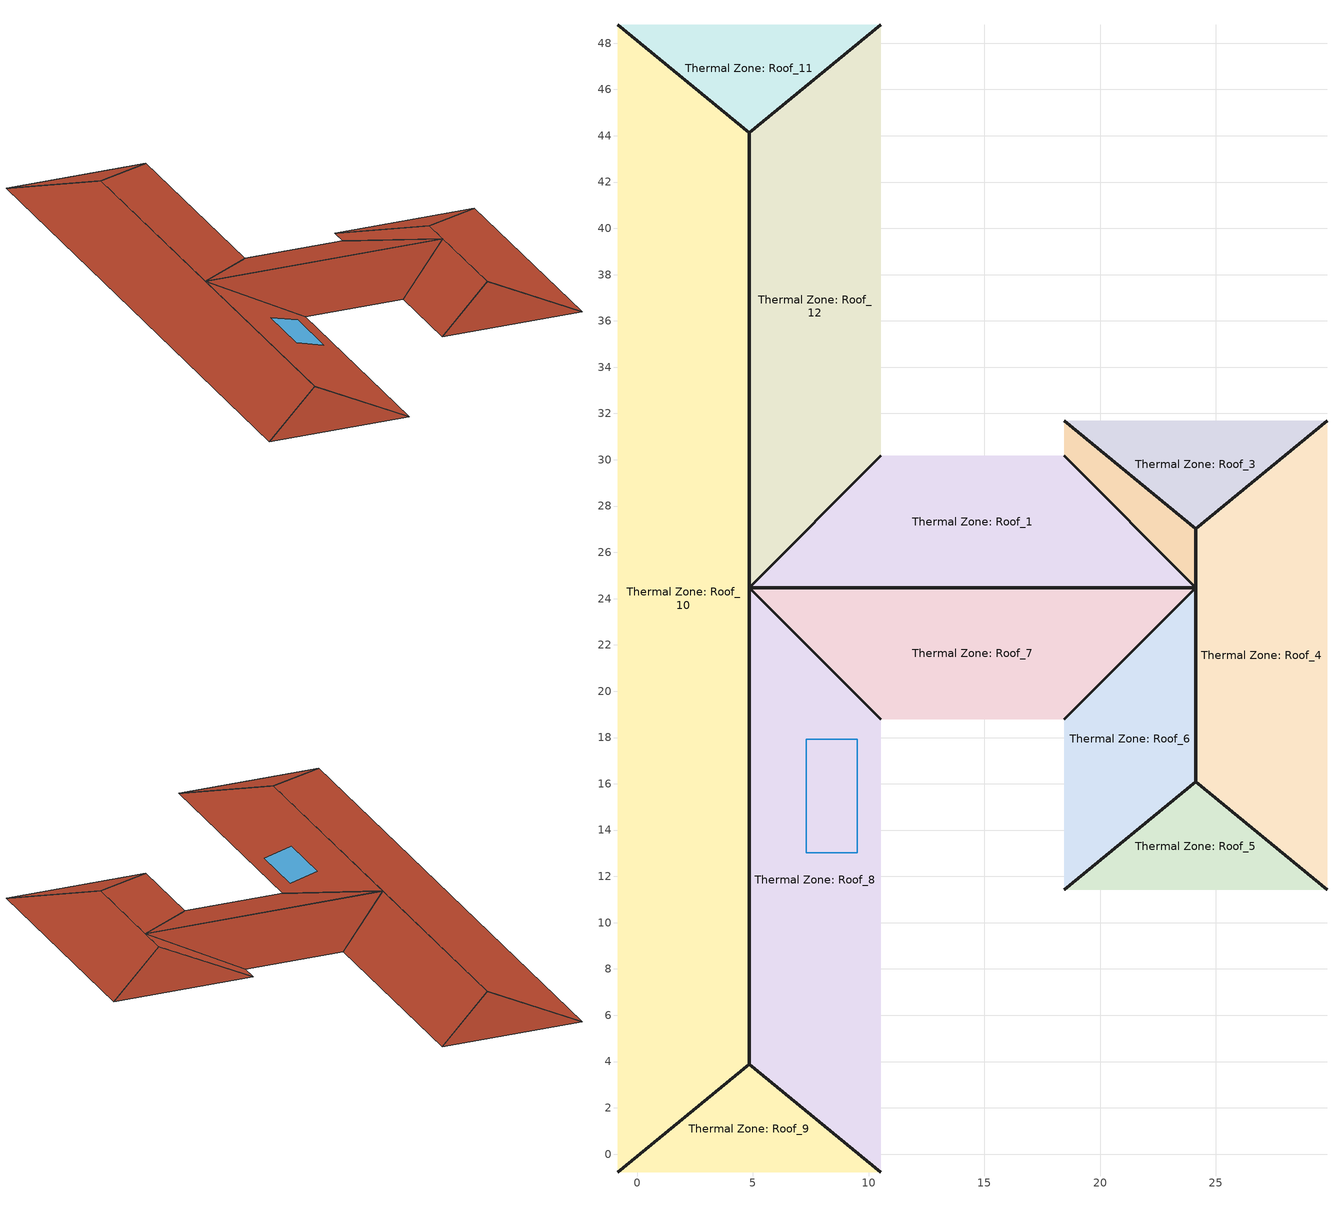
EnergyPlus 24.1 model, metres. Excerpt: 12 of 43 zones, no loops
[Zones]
Thermal Zone: Roof_1
 floor ground (FloorSeparation_adiabatic): 18.45,30.17 24.13,24.47 4.83,24.47 10.51,30.17 z2.6
 wall outside (Exterior_Walls): 4.83,24.47 24.13,24.47 z2.6:4.15; 24.13,24.47,4.15 24.13,24.47,2.6 18.45,30.17,2.6; 4.83,24.47,4.15 10.51,30.17,2.6 4.83,24.47,2.6
 roof outside (Roof): 4.83,24.47,4.15 24.13,24.47,4.15 18.45,30.17,2.6 10.51,30.17,2.6
Thermal Zone: Roof_10
 floor ground (FloorSeparation_adiabatic): -0.85,48.79 4.83,44.12 4.83,3.89 -0.85,-0.77 z2.6
 wall outside (Exterior_Walls): 4.83,3.89 4.83,24.47 4.83,44.12 z2.6:4.15; 4.83,3.89,4.15 -0.85,-0.77,2.6 4.83,3.89,2.6; 4.83,44.12,4.15 4.83,44.12,2.6 -0.85,48.79,2.6
 roof outside (Roof): 4.83,44.12,4.15 -0.85,48.79,2.6 -0.85,-0.77,2.6 4.83,3.89,4.15
Thermal Zone: Roof_11
 floor ground (FloorSeparation_adiabatic): 10.51,48.79 4.83,44.12 -0.85,48.79 z2.6
 wall outside (Exterior_Walls): 4.83,44.12,4.15 -0.85,48.79,2.6 4.83,44.12,2.6; 4.83,44.12,4.15 4.83,44.12,2.6 10.51,48.79,2.6
 roof outside (Roof): 4.83,44.12,4.15 10.51,48.79,2.6 -0.85,48.79,2.6
Thermal Zone: Roof_12
 floor ground (FloorSeparation_adiabatic): 10.51,48.79 10.51,30.17 4.83,24.47 4.83,44.12 z2.6
 wall outside (Exterior_Walls): 4.83,44.12 4.83,24.47 z2.6:4.15; 4.83,24.47,4.15 4.83,24.47,2.6 10.51,30.17,2.6; 4.83,44.12,4.15 10.51,48.79,2.6 4.83,44.12,2.6
 roof outside (Roof): 4.83,24.47,4.15 10.51,30.17,2.6 10.51,48.79,2.6 4.83,44.12,4.15
Thermal Zone: Roof_2
 floor ground (FloorSeparation_adiabatic): 18.45,31.68 24.13,27.01 24.13,24.47 18.45,30.17 z2.6
 wall outside (Exterior_Walls): 24.13,24.47 24.13,27.01 z2.6:4.15; 24.13,27.01,4.15 24.13,27.01,2.6 18.45,31.68,2.6; 24.13,24.47,4.15 18.45,30.17,2.6 24.13,24.47,2.6
 roof outside (Roof): 24.13,24.47,4.15 24.13,27.01,4.15 18.45,31.68,2.6 18.45,30.17,2.6
Thermal Zone: Roof_3
 floor ground (FloorSeparation_adiabatic): 29.8,31.68 24.13,27.01 18.45,31.68 z2.6
 wall outside (Exterior_Walls): 24.13,27.01,4.15 18.45,31.68,2.6 24.13,27.01,2.6; 24.13,27.01,4.15 24.13,27.01,2.6 29.8,31.68,2.6
 roof outside (Roof): 24.13,27.01,4.15 29.8,31.68,2.6 18.45,31.68,2.6
Thermal Zone: Roof_4
 floor ground (FloorSeparation_adiabatic): 29.8,31.68 29.8,11.42 24.13,16.09 24.13,27.01 z2.6
 wall outside (Exterior_Walls): 24.13,27.01 24.13,24.47 24.13,16.09 z2.6:4.15; 24.13,27.01,4.15 29.8,31.68,2.6 24.13,27.01,2.6; 24.13,16.09,4.15 24.13,16.09,2.6 29.8,11.42,2.6
 roof outside (Roof): 24.13,16.09,4.15 29.8,11.42,2.6 29.8,31.68,2.6 24.13,27.01,4.15
Thermal Zone: Roof_5
 floor ground (FloorSeparation_adiabatic): 24.13,16.09 29.8,11.42 18.45,11.42 z2.6
 wall outside (Exterior_Walls): 24.13,16.09,4.15 24.13,16.09,2.6 18.45,11.42,2.6; 24.13,16.09,4.15 29.8,11.42,2.6 24.13,16.09,2.6
 roof outside (Roof): 24.13,16.09,4.15 18.45,11.42,2.6 29.8,11.42,2.6
Thermal Zone: Roof_6
 floor ground (FloorSeparation_adiabatic): 24.13,24.47 24.13,16.09 18.45,11.42 18.45,18.79 z2.6
 wall outside (Exterior_Walls): 24.13,16.09 24.13,24.47 z2.6:4.15; 24.13,16.09,4.15 18.45,11.42,2.6 24.13,16.09,2.6; 24.13,24.47,4.15 24.13,24.47,2.6 18.45,18.79,2.6
 roof outside (Roof): 24.13,24.47,4.15 18.45,18.79,2.6 18.45,11.42,2.6 24.13,16.09,4.15
Thermal Zone: Roof_7
 floor ground (FloorSeparation_adiabatic): 24.13,24.47 18.45,18.79 10.51,18.79 4.83,24.47 z2.6
 wall outside (Exterior_Walls): 24.13,24.47 4.83,24.47 z2.6:4.15; 24.13,24.47,4.15 18.45,18.79,2.6 24.13,24.47,2.6; 4.83,24.47,4.15 4.83,24.47,2.6 10.51,18.79,2.6
 roof outside (Roof): 4.83,24.47,4.15 10.51,18.79,2.6 18.45,18.79,2.6 24.13,24.47,4.15
Thermal Zone: Roof_8
 floor ground (FloorSeparation_adiabatic): 4.83,24.47 10.51,18.79 10.51,-0.77 4.83,3.89 z2.6
 wall outside (Exterior_Walls): 4.83,24.47 4.83,3.89 z2.6:4.15; 4.83,24.47,4.15 10.51,18.79,2.6 4.83,24.47,2.6; 4.83,3.89,4.15 4.83,3.89,2.6 10.51,-0.77,2.6
 roof outside (Roof): 4.83,3.89,4.15 10.51,-0.77,2.6 10.51,18.79,2.6 4.83,24.47,4.15
 skylight (ReMoni Windows - Standard Dbl Clr Low Iron 3mm/6mm Air): 7.31,13.01,3.47 9.51,13.01,2.87 9.51,17.92,2.87 7.31,17.92,3.47
Thermal Zone: Roof_9
 floor ground (FloorSeparation_adiabatic): 4.83,3.89 10.51,-0.77 -0.85,-0.77 z2.6
 wall outside (Exterior_Walls): 4.83,3.89,4.15 4.83,3.89,2.6 -0.85,-0.77,2.6; 4.83,3.89,4.15 10.51,-0.77,2.6 4.83,3.89,2.6
 roof outside (Roof): 4.83,3.89,4.15 -0.85,-0.77,2.6 10.51,-0.77,2.6
[Building]
ReMoni Building: North Axis {deg}=358
[Site:Location]
Aarhus.AP: Latitude {deg}=56.3083; Longitude {deg}=10.6256; Time Zone {hr}=1; Elevation {m}=25
[SizingPeriod:DesignDay] Month=1; Day of Month=21; Day Type=WinterDesignDay; Daily Dry-Bulb Temperature Range {deltaC}=0; Dry-Bulb Temperature Range Modifier Type=DefaultMultipliers; Humidity Condition Type=Wetbulb; Barometric Pressure {Pa}=101025; Wind Direction {deg}=270; Rain Indicator=No; Snow Indicator=No; Daylight Saving Time Indicator=No; Solar Model Indicator=ASHRAEClearSky; Sky Clearness=0
Name | Maximum Dry-Bulb Temperature {C} | Wetbulb or DewPoint at Maximum Dry-Bulb {C} | Wind Speed {m/s}
Aarhus.AP Ann Htg 99% Condns DB | -6.7 | -6.7 | 1.4
Aarhus.AP Ann Htg 99.6% Condns DB | -9.1 | -9.1 | 1.4
Aarhus.AP Ann Htg Wind 99% Condns WS=>MCDB | 5.4 | 5.4 | 12.2
Aarhus.AP Ann Htg Wind 99.6% Condns WS=>MCDB | 6 | 6 | 13.7
[Material] Thermal Absorptance=0.9
Name | Roughness | Thickness {m} | Conductivity {W/m-K} | Density {kg/m3} | Specific Heat {J/kg-K} | Solar Absorptance | Visible Absorptance
Brick - Fired Clay - 4 ExteriorWall (15 cm) | MediumRough | 0.15 | 0.175 | 1601.85 | 790 | 0.7 | 0.7
Carpet - 1/2 in. | MediumRough | 0.0127 | 0.06 | 288 | 1380 | 0.7 | 0.7
Floor Concrete (10 cm) | MediumRough | 0.1 | 0.4 | 2243 | 837 | 0.65 | 0.65
Gypsum | Smooth | 0.0127 | 0.16 | 784.9 | 830 | 0.4 | 0.4
Roof Insulation [18] | MediumRough | 0.1693 | 0.15 | 265 | 836.8 | 0.7 | 0.7
Roof Tile | VeryRough | 0.0127 | 0.59 | 1920 | 1260 | 0.7 | 0.7
Styrolit (80 mm) | VeryRough | 0.08 | 0.1 | 24 | 1210 | 0.7 | 0.7
Wood Subfloor Floor separation | MediumSmooth | 0.01905 | 0.115 | 800 | 1380 | 0.7 | 0.7
[Material:AirGap]
F04 Wall air space resistance 2: Thermal Resistance {m2-K/W}=0.1
[WindowMaterial:Gas]
AIR 6MM: Gas Type=Air; Thickness {m}=0.0063
[WindowMaterial:Glazing]
LOW IRON 3MM ReMoni: Optical Data Type=SpectralAverage; Thickness {m}=0.005; Solar Transmittance at Normal Incidence=0.899; Front Side Solar Reflectance at Normal Incidence=0.079; Back Side Solar Reflectance at Normal Incidence=0.079; Visible Transmittance at Normal Incidence=0.913; Front Side Visible Reflectance at Normal Incidence=0.082; Back Side Visible Reflectance at Normal Incidence=0.082; Infrared Transmittance at Normal Incidence=0; Front Side Infrared Hemispherical Emissivity=0.84; Back Side Infrared Hemispherical Emissivity=0.84; Conductivity {W/m-K}=0.9
[Construction]
Exterior_Walls: Brick - Fired Clay - 4 ExteriorWall (15 cm), F04 Wall air space resistance 2, Brick - Fired Clay - 4 ExteriorWall (15 cm)
FloorSeparation_adiabatic: Gypsum, Floor Concrete (10 cm), Styrolit (80 mm), Styrolit (80 mm), Wood Subfloor Floor separation, Carpet - 1/2 in.
ReMoni Windows - Standard Dbl Clr Low Iron 3mm/6mm Air: LOW IRON 3MM ReMoni, AIR 6MM, LOW IRON 3MM ReMoni
Roof: Roof Tile, Roof Insulation [18], Roof Insulation [18]
[Zone]
Thermal Zone: Roof_1; Thermal Zone: Roof_10; Thermal Zone: Roof_11; Thermal Zone: Roof_12; Thermal Zone: Roof_2; Thermal Zone: Roof_3; Thermal Zone: Roof_4; Thermal Zone: Roof_5; Thermal Zone: Roof_6; Thermal Zone: Roof_7; Thermal Zone: Roof_8; Thermal Zone: Roof_9
